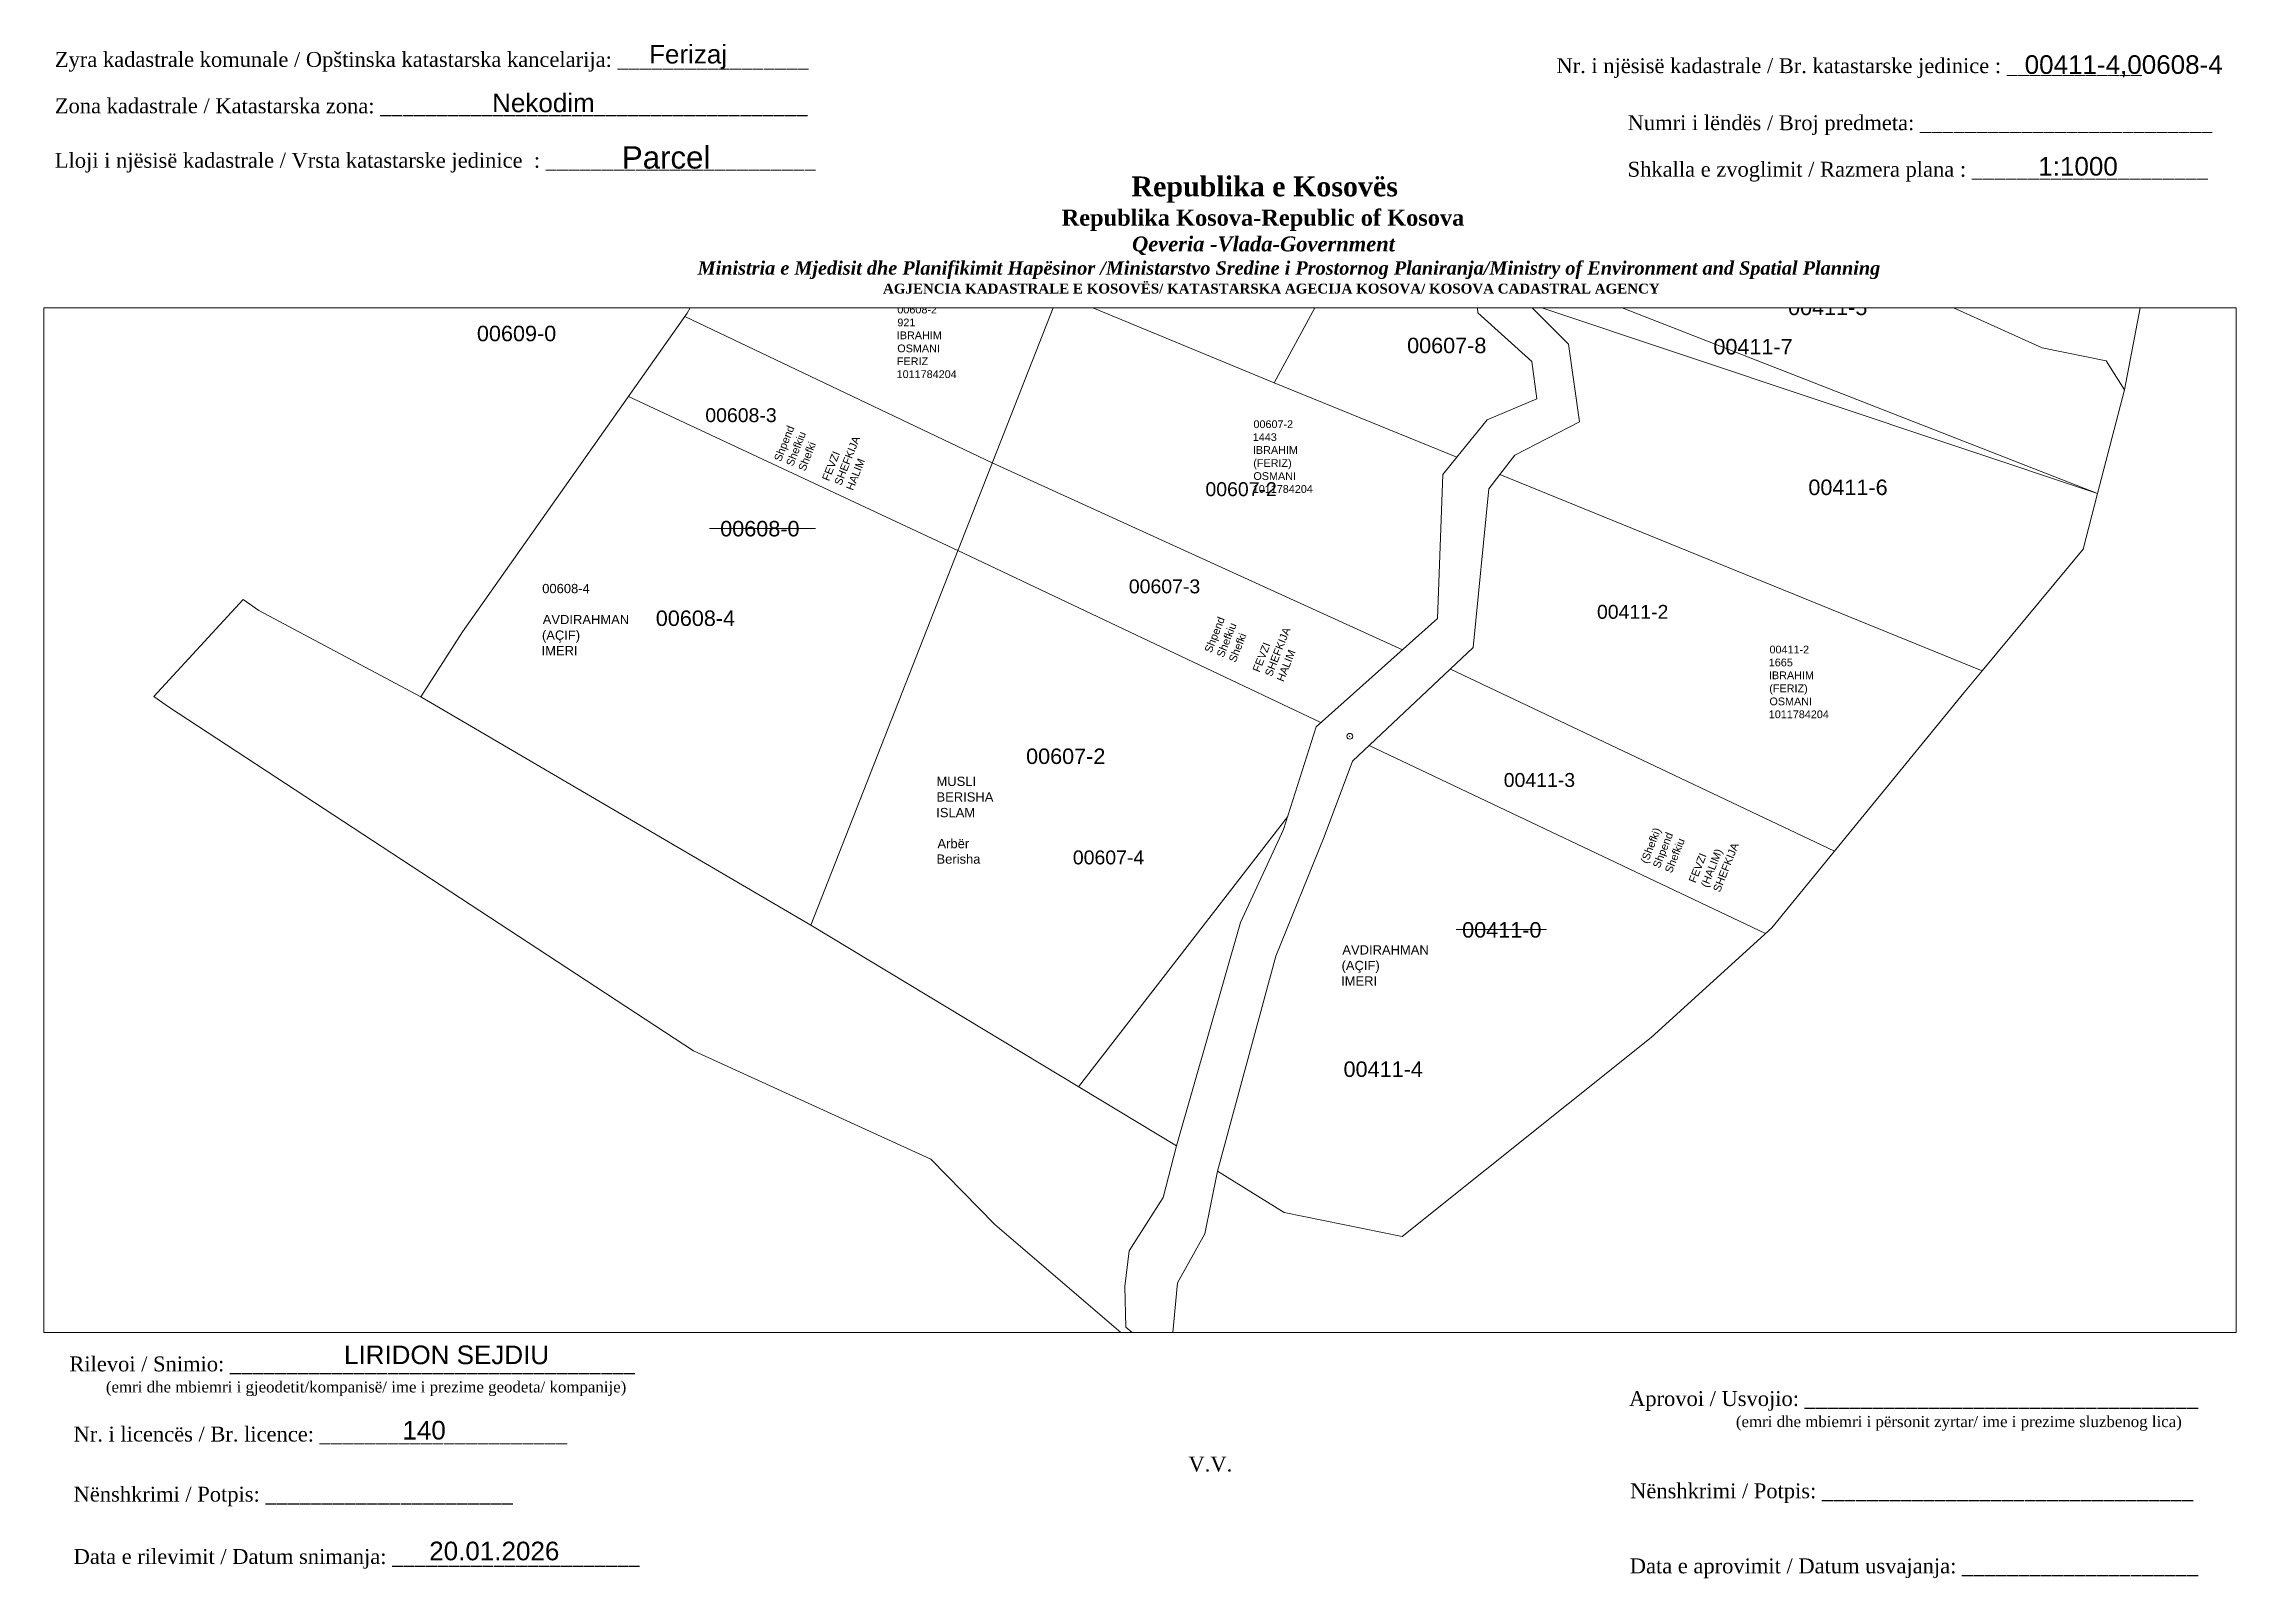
# Paper-space layout 'Manuali' of a CAD drawing. Header units: metres, sheet in millimetres. Extents: x 1 to 295, y 1 to 207.
# The model-space entities are those that its viewports show. They can reach past a viewport. Long polylines and large blocks are cut down to what shows.
import ezdxf

# ---------------------------------------------------------------- set-up
doc = ezdxf.new("R2010")
doc.units = ezdxf.units.M
doc.header["$PDMODE"] = 32
doc.header["$PDSIZE"] = 0.75
doc.layers.get('0').update_dxf_attribs({"lineweight": 0})
for name, color, linetype, lineweight in [('Korniza e jashtme', 7, 'Continuous', 0), ('mungese nr', 1, 'Continuous', 0), ('mungese parc', 1, 'Continuous', 0), ('mungese parc matjet', 1, 'Continuous', 0), ('Ndarjet', 1, 'Continuous', 0), ('Nr Parceles Baze', 7, 'Continuous', 0), ('Nr-Kojshi', 251, 'Continuous', 0), ('Parc-Kojshi', 251, 'Continuous', 0), ('Parcela Baze', 7, 'Continuous', 0), ('pronaret veq', 7, 'Continuous', 0)]:
    doc.layers.add(name, color=color, linetype=linetype, lineweight=lineweight)
doc.styles.get("Standard").update_dxf_attribs({"font": 'arial.ttf'})

msp = doc.modelspace()

# ---------------------------------------------------------------- linework, layer by layer
at = {"flags": 128}
for points in [[(7514545.58, 4690065.2), (7514553.05, 4690079.07), (7514549.022, 4690082.773), (7514519.503, 4690089.634), (7514505.58, 4690054.2), (7514533.46, 4690042.67), (7514543.152, 4690060.678)], [(7514559.761, 4690051.734), (7514559.51, 4690055.216), (7514543.152, 4690060.678), (7514533.46, 4690042.67), (7514557.07, 4690033.07), (7514561.001, 4690037.915), (7514567.421, 4690040.614), (7514566.751, 4690045.424)], [(7514566.187, 4690052.986), (7514571.481, 4690047.684), (7514572.911, 4690037.634), (7514564.551, 4690033.345), (7514562.61, 4690030.82), (7514625, 4690005.45), (7514638.04, 4690021.182), (7514639.9, 4690028.37)], [(7514473.508, 4689972.581), (7514423.119, 4690002.102), (7514402.17, 4690013.252), (7514400.123, 4690014.671), (7514388.593, 4690002.115), (7514390.489, 4690000.783), (7514458.338, 4689956.312), (7514489.047, 4689942.312), (7514497.317, 4689933.872), (7514514.009, 4689919.589), (7514514.276, 4689919.632), (7514515.439, 4689919.632), (7514514.276, 4689920.592), (7514514.117, 4689925.842), (7514514.707, 4689930.481), (7514519.097, 4689937.371), (7514520.807, 4689944.02)]]:
    msp.add_lwpolyline(points, close=True, dxfattribs=at)
at = {"layer": 'mungese parc', "flags": 128}
for points in [[(7514496.993, 4690032.346), (7514457.231, 4690051.248)], [(7514550.041, 4690008.173), (7514496.993, 4690032.346)], [(7514539.49, 4689998.752), (7514492.54, 4690021.014)], [(7514605.893, 4689982.129), (7514556.229, 4690005.678)]]:
    msp.add_lwpolyline(points, dxfattribs=at)
at = {"layer": 'mungese parc matjet', "flags": 128}
for points in [[(7514492.54, 4690021.014), (7514449.958, 4690040.931)], [(7514460.407, 4690023.868), (7514474.124, 4690023.868)], [(7514596.979, 4689971.493), (7514545.731, 4689995.793)], [(7514556.954, 4689972.02), (7514568.667, 4689972.02)]]:
    msp.add_lwpolyline(points, dxfattribs=at)
at = {"layer": 'Ndarjet', "flags": 128}
msp.add_lwpolyline([(7514535.199, 4689986.621), (7514508.141, 4689951.668)], dxfattribs=at)
at = {"layer": 'Ndarjet'}
msp.add_point((7514543.221, 4689996.983), dxfattribs=at)
at = {"layer": 'Parc-Kojshi', "flags": 128}
msp.add_lwpolyline([(7514559.51, 4690055.216), (7514559.761, 4690051.734), (7514566.751, 4690045.424), (7514567.421, 4690040.614), (7514561.001, 4690037.915), (7514557.07, 4690033.07), (7514555.25, 4690030.815), (7514554.58, 4690012.226), (7514538.869, 4689998.197), (7514534.659, 4689984.918), (7514529.078, 4689972.919), (7514520.807, 4689944.02), (7514519.097, 4689937.371), (7514514.707, 4689930.481), (7514514.117, 4689925.842), (7514514.276, 4689920.592), (7514515.439, 4689919.632), (7514520.326, 4689919.632), (7514520.957, 4689926.321), (7514524.457, 4689932.681), (7514526.097, 4689940.78), (7514533.638, 4689968.559), (7514539.889, 4689984.008), (7514543.569, 4689993.757), (7514559.19, 4690008.466), (7514561.21, 4690028.985), (7514562.61, 4690030.82), (7514564.551, 4690033.345), (7514572.911, 4690037.634), (7514571.481, 4690047.684), (7514566.187, 4690052.986), (7514564.681, 4690054.494)], dxfattribs=at)
at = {"layer": 'Parc-Kojshi'}
for points in [[(7514600.562, 4690061.732), (7514632.731, 4690047.201)], [(7514639.9, 4690028.37), (7514565.93, 4690057.25)], [(7514645.95, 4690055.06), (7514643.381, 4690041.791)], [(7514505.58, 4690054.2), (7514533.46, 4690042.67)], [(7514566.187, 4690052.986), (7514564.681, 4690054.494)], [(7514571.481, 4690047.684), (7514566.187, 4690052.986)], [(7514639.9, 4690028.37), (7514566.187, 4690052.986)], [(7514572.911, 4690037.634), (7514571.481, 4690047.684)], [(7514632.731, 4690047.201), (7514641.011, 4690045.541)], [(7514567.421, 4690040.614), (7514566.751, 4690045.424)], [(7514641.011, 4690045.541), (7514643.381, 4690041.791)], [(7514643.381, 4690041.791), (7514639.9, 4690028.37)], [(7514564.551, 4690033.345), (7514572.911, 4690037.634)], [(7514562.61, 4690030.82), (7514564.551, 4690033.345)]]:
    msp.add_lwpolyline(points, dxfattribs=at)
at = {"layer": 'Parcela Baze', "flags": 128}
for points in [[(7514519.503, 4690089.634), (7514483.503, 4690099.945), (7514479.003, 4690100.185), (7514469.542, 4690073.997), (7514457.541, 4690051.688), (7514428.5, 4690010.491), (7514423.119, 4690002.102), (7514473.508, 4689972.581), (7514505.58, 4690054.2)], [(7514555.25, 4690030.815), (7514557.07, 4690033.07), (7514533.46, 4690042.67), (7514505.58, 4690054.2), (7514473.508, 4689972.581), (7514520.807, 4689944.02), (7514529.078, 4689972.919), (7514534.659, 4689984.918), (7514538.869, 4689998.197), (7514554.58, 4690012.226)], [(7514622.63, 4690002.584), (7514625, 4690005.45), (7514562.61, 4690030.82), (7514561.21, 4690028.985), (7514559.19, 4690008.466), (7514543.569, 4689993.757), (7514539.889, 4689984.008), (7514533.638, 4689968.559), (7514526.097, 4689940.78), (7514534.737, 4689935.44), (7514549.997, 4689932.32), (7514582.178, 4689958.067), (7514597.798, 4689972.236)]]:
    msp.add_lwpolyline(points, close=True, dxfattribs=at)

# ---------------------------------------------------------------- texts
at = {"layer": 'mungese nr', "color": 8, "lineweight": -3}
for s, p in [('00608-3', (7514459.884, 4690037.602)), ('00607-2', (7514524.551, 4690028.033)), ('00607-3', (7514514.649, 4690015.468)), ('00411-2', (7514575.181, 4690012.176)), ('00411-3', (7514563.123, 4689990.438)), ('00607-4', (7514507.408, 4689980.428))]:
    msp.add_text(s, height=1.8, dxfattribs=at).set_placement(p)
at = {"layer": 'mungese nr'}
msp.add_text('00608-4', height=2, dxfattribs=at).set_placement((7514453.478, 4690011.251))
at = {"layer": 'mungese nr', "lineweight": -3}
msp.add_text('00411-4', height=2, dxfattribs=at).set_placement((7514542.41, 4689952.951))
at = {"layer": 'Nr Parceles Baze', "lineweight": -3}
for s, p in [('00608-0', (7514461.81, 4690022.83)), ('00607-2', (7514501.362, 4689993.407)), ('00411-0', (7514557.747, 4689970.961))]:
    msp.add_text(s, height=2, dxfattribs=at).set_placement(p)
at = {"layer": 'Nr-Kojshi'}
for s, p in [('00411-5', (7514599.889, 4690051.434)), ('00609-0', (7514430.351, 4690048.059)), ('00607-8', (7514550.629, 4690046.516)), ('00411-7', (7514590.232, 4690046.354)), ('00411-6', (7514602.514, 4690028.175))]:
    msp.add_text(s, height=2, dxfattribs=at).set_placement(p)
at = {"layer": 'pronaret veq'}
for s, height, p in [('00608-2', 1, (7514484.715, 4690051.658)), ('IBRAHIM', 1, (7514484.643, 4690048.321)), ('921', 1, (7514484.715, 4690049.988)), ('OSMANI', 1, (7514484.706, 4690046.636)), ('1011784204', 1, (7514484.621, 4690043.299)), ('FERIZ', 1, (7514484.659, 4690044.97)), ('1443', 1, (7514530.669, 4690035.162)), ('00607-2', 1, (7514530.763, 4690036.833)), ('IBRAHIM', 1, (7514530.691, 4690033.496)), ('(FERIZ)', 1, (7514530.737, 4690031.812)), ('1011784204', 1, (7514530.669, 4690028.457)), ('OSMANI', 1, (7514530.754, 4690030.128)), ('00608-4', 1.2, (7514438.792, 4690015.488)), ('AVDIRAHMAN', 1.2, (7514438.861, 4690011.483)), ('(AÇIF)', 1.2, (7514438.76, 4690009.462)), ('IMERI', 1.2, (7514438.705, 4690007.462)), ('1665', 1, (7514597.394, 4690006.034)), ('00411-2', 1, (7514597.488, 4690007.705)), ('IBRAHIM', 1, (7514597.416, 4690004.368)), ('OSMANI', 1, (7514597.479, 4690001)), ('(FERIZ)', 1, (7514597.462, 4690002.684)), ('1011784204', 1, (7514597.394, 4689999.329)), ('MUSLI', 1.2, (7514489.775, 4689990.565)), ('ISLAM', 1.2, (7514489.743, 4689986.524)), ('BERISHA', 1.2, (7514489.777, 4689988.545)), ('Arbër', 1.2, (7514489.9, 4689982.512)), ('Berisha', 1.2, (7514489.777, 4689980.512)), ('AVDIRAHMAN', 1.2, (7514542.254, 4689968.775)), ('(AÇIF)', 1.2, (7514542.152, 4689966.755)), ('IMERI', 1.2, (7514542.097, 4689964.755))]:
    msp.add_text(s, height=height, dxfattribs=at).set_placement(p)
for s, p in [('Shpend', (7514469.652, 4690032.424)), ('Shefkiu', (7514471.218, 4690031.804)), ('SHEFKIJA', (7514477.452, 4690029.337)), ('Shefki', (7514472.783, 4690031.185)), ('FEVZI', (7514475.867, 4690029.908)), ('HALIM', (7514478.984, 4690028.678)), ('Shpend', (7514525.32, 4690007.703)), ('Shefkiu', (7514526.886, 4690007.084)), ('Shefki', (7514528.451, 4690006.464)), ('SHEFKIJA', (7514533.12, 4690004.616)), ('FEVZI', (7514531.535, 4690005.188)), ('HALIM', (7514534.651, 4690003.957)), ('(Shefki)', (7514581.704, 4689980.443)), ('Shpend', (7514583.277, 4689979.844)), ('Shefkiu', (7514584.843, 4689979.224)), ('FEVZI', (7514587.927, 4689977.948)), ('(HALIM)', (7514589.504, 4689977.356)), ('SHEFKIJA', (7514591.077, 4689976.757))]:
    msp.add_text(s, height=1, rotation=68.40634, dxfattribs=at).set_placement(p)

psp = doc.layouts.new('Manuali')

# ---------------------------------------------------------------- texts
for s, p in [('00411-4,00608-4', (267.05, 202.56)), ('Nekodim', (61.2, 197.42)), ('LIRIDON SEJDIU ', (41.3, 29.28)), ('140', (49.15, 19.16)), ('20.01.2026', (52.75, 2.94))]:
    psp.add_text(s, height=2.5).set_placement(p)
for s, insert, char_height, width, attachment_point in [('Ferizaj', (87.52, 204.83), 2.5, 9.9735, 5), ('{\\fTimes New Roman|b0|i0|c0|p18;Zyra kadastrale komunale / Opštinska katastarska kancelarija: _________________}', (2.46, 205.5), 2, 100.6873, 1), ('{\\fTimes New Roman|b0|i0|c0|p18;Nr. i njësisë kadastrale / Br. katastarske jedinice : ____________}', (204.16, 204.66), 2, 79.9484, 1), ('{\\fTimes New Roman|b0|i0|c0|p18;Zona kadastrale / Katastarska zona: ______________________________________}', (2.46, 199.27), 2, 100.6873, 1), ('{\\fTimes New Roman|b0|i0|c0|p18;Numri i lëndës / Broj predmeta: __________________________}', (213.72, 197), 2, 79.9484, 1), ('{\\fTimes New Roman|b0|i0|c0|p18;Lloji i njësisë kadastrale / Vrsta katastarske jedinice  : ________________________}', (2.46, 191.95), 2, 100.6873, 1), ('{\\fArial|b0|i0|c0|p34;Parcel}', (84.57, 191.32), 3, 11.2939, 5), ('1:1000', (274.22, 190.13), 2.5, 10.1784, 5), ('\\pi77.297;{\\fBook Antiqua|b1|i0|c0|p18;\\H1.333x;Republika e Kosovës\\fTimes New Roman|b1|i0|c0|p18;\\P\\pi67.927;\\fBook Antiqua|b1|i0|c0|p18;\\H0.8125x;Republika Kosova-Republic of Kosova\\fTimes New Roman|b1|i0|c0|p18;\\P\\pi77.378;\\fBook Antiqua|b1|i1|c0|p18;\\H0.9233x;Qeveria -Vlada-Government \\P\\pi13.032,l6,t23.033;\\fTimes New Roman|b1|i1|c0|p18;\\H0.9x;Ministria e Mjedisit dhe Planifikimit Hapësinor /Ministarstvo Sredine i Prostornog Planiranja/Ministry of Environment and Spatial Planning\\P\\pi43.931,l0,tz;\\fBook Antiqua|b1|i0|c0|p18;\\H0.7406x;AGJENCIA KADASTRALE E KOSOVËS/ KATASTARSKA AGECIJA KOSOVA/ KOSOVA CADASTRAL AGENCY}', (69.77, 188.78), 2, 191.8237, 1), ('{\\fTimes New Roman|b0|i0|c0|p18;Shkalla e zvoglimit / Razmera plana : _____________________}', (213.72, 190.75), 2, 79.9484, 1), ('{\\fTimes New Roman|b0|i0|c0|p18;Rilevoi / Snimio: ____________________________________\\P     \\H0.75x;(emri dhe mbiemri i gjeodetit/kompanisë/ ime i prezime geodeta/ kompanije)}', (42.38, 27.65), 2, 74.7958, 5), ('{\\fTimes New Roman|b0|i0|c0|p18; Aprovoi / Usvojio: ___________________________________\\P                    \\H0.75x;(emri dhe mbiemri i përsonit zyrtar/ ime i prezime sluzbenog lica)}', (213.16, 25.66), 2, 83.344, 1), ('{\\fTimes New Roman|b0|i0|c0|p18;Nr. i licencës / Br. licence: ______________________\\P                                }', (4.98, 20.89), 2, 83.344, 1), ('{\\fTimes New Roman|b0|i0|c0|p18;V.V.                                 }', (157.67, 15.84), 2, 5.7076, 5), ('{\\fTimes New Roman|b0|i0|c0|p18;Nënshkrimi / Potpis: ______________________\\P                                 }', (4.98, 12.82), 2, 83.344, 1), ('{\\fTimes New Roman|b0|i0|c0|p18; Nënshkrimi / Potpis: _________________________________}', (213.3, 13.27), 2, 83.344, 1), ('{\\fTimes New Roman|b0|i0|c0|p18;Data e rilevimit / Datum snimanja: ______________________\\P                                 }', (4.98, 4.45), 2, 83.344, 1), ('{\\fTimes New Roman|b0|i0|c0|p18; Data e aprovimit / Datum usvajanja: _____________________}', (213.25, 3.19), 2, 83.344, 1)]:
    psp.add_mtext(s, dxfattribs=dict(insert=insert, char_height=char_height, width=width, attachment_point=attachment_point))

# ---------------------------------------------------------------- viewports
at = {"layer": 'Korniza e jashtme', "view_target_point": (370776.427, 310629.57)}
psp.add_viewport(center=(148.22, 102.34), size=(294.47, 137.5791), view_center_point=(7143739.663, 4379356.577), view_height=132.44159, dxfattribs=at)

doc.saveas('drawing.dxf')
